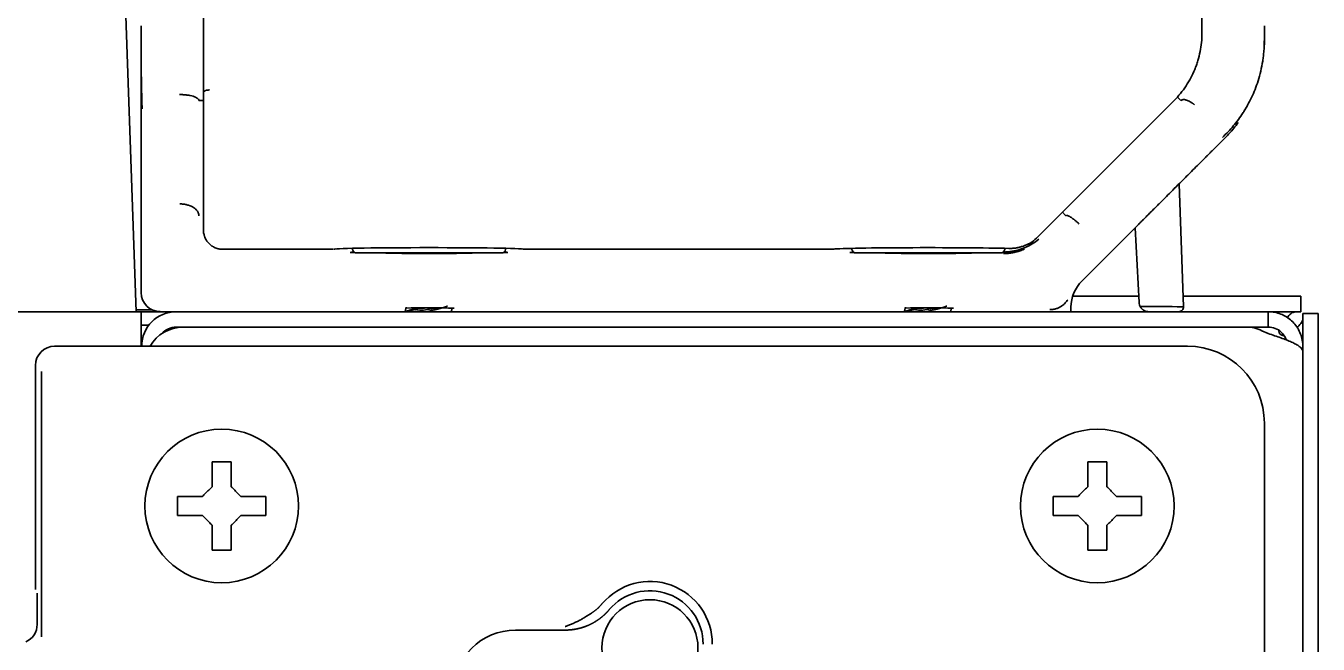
# Model space of a CAD drawing. Header units: inches. Extents: x 90 to 4162, y -443 to 3471.
# Drawn here: x 2934.4 to 3001.7, y 3284 to 3316.2 of the extents above; entities that cross this region are included whole.
import ezdxf

# ---------------------------------------------------------------- set-up
doc = ezdxf.new("R2010")
doc.units = ezdxf.units.IN
doc.layers.add('1', color=7, linetype='Continuous', true_color=0xffffff)
doc.layers.add('4', color=7, linetype='Continuous', true_color=0xffffff)

msp = doc.modelspace()

# ---------------------------------------------------------------- linework, layer by layer
at = {"layer": '1', "color": 7, "linetype": 'Continuous', "lineweight": 35}
for p, q in [((2943.641, 3350.58), (2943.641, 3312.762)), ((2995.641, 3315.8), (2995.641, 3350.544)), ((2943.709, 3312.762), (2943.641, 3312.762)), ((2943.641, 3312.762), (2943.641, 3305.526)), ((2940.391, 3310.101), (2940.391, 3311.833)), ((2943.64, 3312.277), (2943.398, 3312.276)), ((2987.034, 3305.116), (2994.159, 3312.241)), ((2994.373, 3312.453), (2994.545, 3312.279)), ((2996.823, 3310.308), (2996.616, 3310.101)), ((2994.458, 3307.943), (2994.682, 3301.535)), ((2988.542, 3306.283), (2988.372, 3306.454)), ((2940.391, 3302.276), (2940.391, 3305.771)), ((2992.285, 3305.771), (2989.398, 3302.883)), ((2992.366, 3301.75), (2992.162, 3305.647)), ((2944.65, 3304.526), (2950.381, 3304.526)), ((2950.41, 3304.532), (2950.508, 3304.542)), ((2950.479, 3304.536), (2950.508, 3304.542)), ((2960.274, 3304.542), (2960.289, 3304.539)), ((2960.274, 3304.542), (2960.372, 3304.532)), ((2960.289, 3304.539), (2960.387, 3304.529)), ((2960.387, 3304.529), (2976.395, 3304.529)), ((2976.395, 3304.529), (2976.493, 3304.539)), ((2976.41, 3304.532), (2976.508, 3304.542)), ((2976.493, 3304.539), (2976.508, 3304.542)), ((2986.695, 3304.84), (2986.608, 3304.796)), ((2951.541, 3304.348), (2959.241, 3304.348)), ((2977.541, 3304.348), (2985.241, 3304.348)), ((2992.347, 3302.076), (2988.898, 3302.076)), ((2998.791, 3302.076), (2994.654, 3302.076)), ((2998.791, 3302.076), (3000.791, 3302.076)), ((3000.791, 3302.076), (3000.791, 3301.276)), ((2311.391, 3301.276), (2940.391, 3301.276)), ((2940.391, 3299.476), (2940.391, 3301.276)), ((2942.227, 3301.276), (2941.391, 3301.276)), ((2942.227, 3301.276), (2997.92, 3301.276)), ((2988.812, 3301.504), (2988.808, 3301.276)), ((2997.92, 3301.276), (2998.765, 3301.276)), ((2998.765, 3301.276), (2999.091, 3301.276)), ((3000.791, 3301.276), (2999.097, 3301.276)), ((3000.891, 3301.176), (3001.691, 3301.176)), ((3000.891, 3299.476), (3000.891, 3301.176)), ((3001.691, 3301.176), (3001.691, 3299.176)), ((2940.391, 3300.575), (2940.801, 3300.575)), ((2942.227, 3300.476), (2997.92, 3300.476)), ((2942.591, 3300.474), (2997.92, 3300.474)), ((2947.191, 3300.474), (2947.191, 3300.476)), ((2954.207, 3300.476), (2954.207, 3300.474)), ((2956.619, 3300.474), (2956.619, 3300.476)), ((2980.207, 3300.476), (2980.207, 3300.474)), ((2982.619, 3300.474), (2982.619, 3300.476)), ((2988.795, 3300.476), (2988.794, 3300.474)), ((2992.191, 3300.476), (2992.191, 3300.474)), ((2998.765, 3300.476), (2997.92, 3300.476)), ((2998.765, 3300.476), (2999.091, 3300.476)), ((2940.45, 3299.765), (2940.391, 3299.765)), ((2999.091, 3300.135), (2998.765, 3300.287)), ((2935.89, 3299.476), (2994.891, 3299.476)), ((2994.891, 3299.476), (2940.391, 3299.476)), ((3000.891, 3299.226), (3000.891, 3299.476)), ((3000.891, 3299.226), (3000.891, 2659.376)), ((3001.691, 2966.19), (3001.691, 3299.176)), ((2934.891, 3286.812), (2934.891, 3298.477)), ((2935.207, 3284.349), (2935.207, 3298.161)), ((2998.891, 3207.971), (2998.891, 3295.476)), ((2998.891, 3295.476), (2998.891, 3209.476)), ((2942.291, 3291.159), (2942.291, 3291.659)), ((2946.891, 3291.659), (2946.891, 3291.159)), ((2987.891, 3291.159), (2987.891, 3291.659)), ((2992.491, 3291.659), (2992.491, 3291.159)), ((2942.291, 3290.659), (2942.291, 3291.159)), ((2946.891, 3291.159), (2946.891, 3290.659)), ((2987.891, 3290.659), (2987.891, 3291.159)), ((2992.491, 3291.159), (2992.491, 3290.659)), ((2934.979, 3286.613), (2934.979, 3284.988)), ((2934.979, 3286.613), (2934.979, 3284.988)), ((2934.979, 3284.988), (2934.979, 3284.988)), ((2962.482, 3284.694), (2959.891, 3284.694))]:
    msp.add_line(p, q, dxfattribs=at)
for centre, radius in [((2944.591, 3291.159), 4), ((2990.191, 3291.159), 4), ((2966.891, 3283.776), 2.5)]:
    msp.add_circle(centre, radius, dxfattribs=at)
for centre, radius, start, end in [((2951.674, 3304.598), 0.283, 184.36395, 241.92751), ((2959.108, 3304.598), 0.283, 298.07249, 355.63605), ((2977.674, 3304.598), 0.283, 184.36395, 241.92751), ((2985.108, 3304.598), 0.283, 298.07249, 355.63605), ((2953.476, 3303.848), 0.5, 69.35766, 90), ((2957.306, 3303.848), 0.5, 90, 110.64234), ((2979.476, 3303.848), 0.5, 69.35766, 90), ((2983.306, 3303.848), 0.5, 90, 110.64234), ((2942.227, 3299.476), 1.8, 90, 179.999), ((2994.432, 3301.526), 0.25, 270, 2), ((2942.591, 3298.474), 2, 90, 149.93297), ((2942.227, 3299.476), 1, 90, 139.03456), ((2997.92, 3298.474), 2, 65, 90), ((2999.891, 3300.276), 0.25, 180, 270), ((2994.891, 3295.476), 4, 0, 90), ((2994.891, 3295.476), 4, 0, 90), ((2966.891, 3283.976), 3.25, 359.72506, 139.87598), ((2966.891, 3283.976), 2.767, 359.72506, 139.87598), ((2959.891, 3281.476), 3.217, 90, 180)]:
    msp.add_arc(centre, radius, start, end, dxfattribs=at)
for centre, major_axis, ratio, start_param, end_param in [((2993.139, 3314.756), (-3.124, -4.07), 0.473404, 1.299842, 1.309701), ((2986.03, 3305.523), (-1.626, -1.249), 0.473047, 1.829921, 1.841407), ((2944.145, 3305.026), (1.116, -0.264), 0.380575, 5.251916, 5.269218), ((2955.391, 3304.524), (5, 0), 0.017455, 0.087266, 3.054326), ((2981.391, 3304.524), (5, 0), 0.017455, 0.573782, 3.054326), ((2985.262, 3307.381), (1.148, -2.772), 0.999955, 6.01557, 6.569023), ((2986.372, 3305.242), (0.163, -0.473), 0.995747, 0.000475, 0.204726), ((2985.611, 3306.522), (1.848, -0.766), 0.999566, 5.678377, 5.884902), ((2955.391, 3304.329), (-5, 0), 0.008727, 5.595551, 5.675486), ((2955.391, 3304.329), (2.25, 0), 0.008727, 2.516907, 4.712389), ((2955.391, 3304.329), (2.25, 0), 0.008727, 4.712389, 6.907871), ((2955.391, 3304.329), (-5, 0), 0.008727, 3.749292, 3.829227), ((2981.391, 3304.329), (-5, 0), 0.008727, 5.595553, 5.669875), ((2981.391, 3304.329), (2.25, 0), 0.008727, 2.516907, 4.712389), ((2981.391, 3304.329), (2.25, 0), 0.008727, 4.712389, 6.907871), ((2981.391, 3304.329), (-5, 0), 0.008727, 3.67098, 3.823514), ((2990.812, 3301.469), (-1.841, 0.782), 0.999823, 5.899274, 6.667096), ((2941.391, 3302.277), (-0.707, -0.707), 0.999695, 5.497939, 7.068431), ((2955.391, 3301.433), (2.25, 0), 0.017455, 0.95304, 2.147184), ((2981.391, 3301.433), (2.25, 0), 0.017455, 0.95304, 2.147184), ((2988.679, 3301.526), (-6.003, -0.009), 0.001452, 3.141641, 4.038282), ((2935.892, 3298.476), (-0.708, 0.708), 0.998783, 5.498396, 7.067974), ((2933.978, 3284.99), (0.709, -0.709), 0.997569, 5.922109, 7.067974)]:
    msp.add_ellipse(centre, major_axis=major_axis, ratio=ratio, start_param=start_param, end_param=end_param, dxfattribs=at)
for points, knots in [([(2940.391, 3311.833), (2940.391, 3311.845), (2940.391, 3311.868), (2940.391, 3311.903), (2940.391, 3311.94), (2940.391, 3311.977), (2940.391, 3312.015), (2940.391, 3312.054), (2940.391, 3312.094), (2940.391, 3312.134), (2940.391, 3312.176), (2940.391, 3312.217), (2940.391, 3312.26), (2940.391, 3312.304), (2940.391, 3312.348), (2940.391, 3312.393), (2940.391, 3312.438), (2940.391, 3312.485), (2940.391, 3312.532), (2940.391, 3312.579), (2940.391, 3312.642), (2940.391, 3312.727), (2940.391, 3312.84), (2940.391, 3312.972), (2940.391, 3313.169), (2940.391, 3313.401), (2940.391, 3313.654), (2940.391, 3313.923), (2940.391, 3314.227), (2940.391, 3314.562), (2940.391, 3314.816), (2940.391, 3315.01), (2940.391, 3315.162), (2940.391, 3315.331), (2940.391, 3315.477), (2940.391, 3315.593), (2940.391, 3315.672), (2940.391, 3315.747), (2940.391, 3315.816), (2940.391, 3315.88), (2940.391, 3315.94), (2940.391, 3315.994), (2940.391, 3316.044), (2940.391, 3316.088), (2940.391, 3316.127), (2940.391, 3316.152), (2940.391, 3316.163)], [0, 0, 0, 0, 0.013179, 0.026356, 0.039529, 0.0527, 0.065868, 0.079034, 0.092197, 0.105359, 0.118519, 0.131676, 0.144832, 0.157987, 0.171139, 0.184291, 0.19744, 0.210588, 0.223735, 0.23688, 0.250024, 0.275281, 0.304535, 0.337783, 0.375028, 0.449528, 0.500014, 0.545331, 0.624998, 0.691882, 0.749985, 0.776818, 0.806595, 0.839319, 0.87499, 0.891178, 0.906401, 0.92066, 0.933954, 0.946284, 0.957649, 0.96805, 0.977485, 0.985955, 0.99346, 1, 1, 1, 1]), ([(2998.891, 3315.38), (2998.891, 3315.392), (2998.891, 3315.415), (2998.891, 3315.45), (2998.891, 3315.485), (2998.891, 3315.519), (2998.891, 3315.552), (2998.891, 3315.584), (2998.891, 3315.616), (2998.891, 3315.648), (2998.891, 3315.679), (2998.891, 3315.709), (2998.891, 3315.738), (2998.891, 3315.767), (2998.891, 3315.796), (2998.891, 3315.823), (2998.891, 3315.85), (2998.891, 3315.877), (2998.891, 3315.903), (2998.891, 3315.928), (2998.891, 3315.952), (2998.891, 3315.976), (2998.891, 3316), (2998.891, 3316.022), (2998.891, 3316.044), (2998.891, 3316.066), (2998.891, 3316.086), (2998.891, 3316.107), (2998.891, 3316.126), (2998.891, 3316.145), (2998.891, 3316.157), (2998.891, 3316.163)], [0, 0, 0, 0, 0.045822, 0.090837, 0.135046, 0.178447, 0.221042, 0.262828, 0.303807, 0.343977, 0.383338, 0.42189, 0.459633, 0.496565, 0.532688, 0.567999, 0.602498, 0.636186, 0.669061, 0.701124, 0.732373, 0.762807, 0.792428, 0.821233, 0.849223, 0.876396, 0.902752, 0.928292, 0.953013, 0.976916, 1, 1, 1, 1]), ([(2995.641, 3315.787), (2995.641, 3315.624), (2995.633, 3315.461), (2995.601, 3315.139), (2995.577, 3314.98), (2995.514, 3314.663), (2995.475, 3314.506), (2995.416, 3314.311), (2995.404, 3314.273), (2995.379, 3314.195), (2995.366, 3314.156), (2995.324, 3314.041), (2995.295, 3313.965), (2995.202, 3313.739), (2995.134, 3313.593), (2994.982, 3313.308), (2994.9, 3313.169), (2994.766, 3312.966), (2994.696, 3312.867), (2994.623, 3312.769), (2994.573, 3312.705), (2994.547, 3312.673), (2994.418, 3312.514), (2994.309, 3312.392), (2994.194, 3312.276)], [0, 0, 0, 0, 0.125, 0.125, 0.25, 0.25, 0.375, 0.375, 0.40625, 0.40625, 0.4375, 0.4375, 0.5, 0.5, 0.625, 0.625, 0.75, 0.75, 0.8125, 0.84375, 0.84375, 0.875, 0.875, 1, 1, 1, 1]), ([(2998.885, 3315.382), (2998.885, 3315.205), (2998.878, 3315.028), (2998.857, 3314.763), (2998.848, 3314.674), (2998.827, 3314.499), (2998.815, 3314.411), (2998.775, 3314.15), (2998.707, 3313.803), (2998.613, 3313.462), (2998.56, 3313.293)], [0, 0, 0, 0, 0.25, 0.25, 0.375, 0.375, 0.5, 0.5, 0.75, 1, 1, 1, 1]), ([(2998.891, 3315.38), (2998.891, 3315.37), (2998.891, 3315.36), (2998.891, 3315.341), (2998.891, 3315.332), (2998.891, 3315.304), (2998.891, 3315.287), (2998.891, 3315.261), (2998.89, 3315.253), (2998.89, 3315.237), (2998.89, 3315.229), (2998.89, 3315.206), (2998.89, 3315.191), (2998.89, 3315.177)], [0, 0, 0, 0, 0.125, 0.125, 0.25, 0.25, 0.5, 0.5, 0.625, 0.625, 0.75, 0.75, 1, 1, 1, 1]), ([(2940.446, 3311.835), (2940.445, 3311.867), (2940.444, 3311.9), (2940.441, 3311.966), (2940.438, 3312.066), (2940.435, 3312.167), (2940.429, 3312.37), (2940.426, 3312.508), (2940.421, 3312.718), (2940.419, 3312.824), (2940.417, 3312.931), (2940.416, 3313.003), (2940.415, 3313.039), (2940.412, 3313.22), (2940.411, 3313.365), (2940.409, 3313.511)], [0, 0, 0, 0, 0.0625, 0.0625, 0.125, 0.25, 0.25, 0.5, 0.5, 0.625, 0.6875, 0.6875, 0.75, 0.75, 1, 1, 1, 1]), ([(2998.56, 3313.293), (2998.513, 3313.144), (2998.461, 3312.997), (2998.348, 3312.711), (2998.288, 3312.571), (2998.158, 3312.296), (2998.089, 3312.161), (2997.997, 3311.996), (2997.978, 3311.963), (2997.941, 3311.898), (2997.921, 3311.866), (2997.863, 3311.769), (2997.824, 3311.706), (2997.704, 3311.52), (2997.621, 3311.4), (2997.451, 3311.17), (2997.363, 3311.059), (2997.183, 3310.845), (2997.091, 3310.742), (2996.904, 3310.543), (2996.808, 3310.448), (2996.71, 3310.356)], [0, 0, 0, 0, 0.125, 0.125, 0.25, 0.25, 0.375, 0.375, 0.40625, 0.40625, 0.4375, 0.4375, 0.5, 0.5, 0.625, 0.625, 0.75, 0.75, 0.875, 0.875, 1, 1, 1, 1]), ([(2943.398, 3312.277), (2943.397, 3312.297), (2943.39, 3312.317), (2943.37, 3312.347), (2943.362, 3312.357), (2943.343, 3312.376), (2943.331, 3312.386), (2943.293, 3312.414), (2943.262, 3312.431), (2943.217, 3312.452), (2943.207, 3312.456), (2943.188, 3312.464), (2943.178, 3312.468), (2943.146, 3312.48), (2943.124, 3312.488), (2943.055, 3312.509), (2943.005, 3312.521), (2942.937, 3312.535), (2942.923, 3312.538), (2942.895, 3312.543), (2942.853, 3312.551), (2942.779, 3312.561), (2942.718, 3312.568), (2942.672, 3312.572), (2942.656, 3312.574), (2942.624, 3312.576), (2942.608, 3312.577), (2942.56, 3312.58), (2942.528, 3312.582), (2942.479, 3312.583), (2942.463, 3312.583), (2942.43, 3312.584), (2942.414, 3312.584), (2942.398, 3312.584)], [0, 0, 0, 0, 0.125, 0.125, 0.1875, 0.1875, 0.25, 0.25, 0.375, 0.375, 0.40625, 0.40625, 0.4375, 0.4375, 0.5, 0.5, 0.625, 0.625, 0.65625, 0.65625, 0.6875, 0.75, 0.8125, 0.8125, 0.84375, 0.84375, 0.875, 0.875, 0.9375, 0.9375, 0.96875, 0.96875, 1, 1, 1, 1]), ([(2943.709, 3312.762), (2943.709, 3312.766), (2943.711, 3312.77), (2943.716, 3312.776), (2943.718, 3312.778), (2943.723, 3312.782), (2943.726, 3312.784), (2943.736, 3312.789), (2943.743, 3312.792), (2943.762, 3312.799), (2943.772, 3312.802), (2943.795, 3312.808), (2943.808, 3312.81), (2943.828, 3312.813), (2943.835, 3312.814), (2943.849, 3312.816), (2943.857, 3312.817), (2943.879, 3312.819), (2943.895, 3312.821), (2943.919, 3312.822), (2943.927, 3312.822), (2943.943, 3312.822), (2943.951, 3312.822), (2943.959, 3312.822)], [0, 0, 0, 0, 0.125, 0.125, 0.1875, 0.1875, 0.25, 0.25, 0.375, 0.375, 0.5, 0.5, 0.625, 0.625, 0.6875, 0.6875, 0.75, 0.75, 0.875, 0.875, 0.9375, 0.9375, 1, 1, 1, 1]), ([(2994.546, 3312.28), (2994.559, 3312.292), (2994.591, 3312.312), (2994.633, 3312.321), (2994.669, 3312.323), (2994.681, 3312.323), (2994.707, 3312.322), (2994.72, 3312.321), (2994.761, 3312.314), (2994.791, 3312.307), (2994.837, 3312.293), (2994.853, 3312.287), (2994.887, 3312.274), (2994.903, 3312.267), (2994.954, 3312.244), (2994.989, 3312.227), (2995.044, 3312.196), (2995.062, 3312.186), (2995.099, 3312.163), (2995.118, 3312.151), (2995.146, 3312.132), (2995.16, 3312.122), (2995.175, 3312.113), (2995.184, 3312.106), (2995.189, 3312.102), (2995.213, 3312.086), (2995.231, 3312.072), (2995.25, 3312.057)], [0, 0, 0, 0, 0.125, 0.25, 0.25, 0.3125, 0.3125, 0.375, 0.375, 0.5, 0.5, 0.5625, 0.5625, 0.625, 0.625, 0.75, 0.75, 0.8125, 0.8125, 0.875, 0.875, 0.90625, 0.921875, 0.921875, 0.9375, 0.9375, 1, 1, 1, 1]), ([(2996.859, 3310.344), (2997.01, 3310.497), (2997.156, 3310.658), (2997.377, 3310.927), (2997.457, 3311.029), (2997.534, 3311.134)], [0, 0, 0, 0, 0.631014, 0.631014, 1, 1, 1, 1]), ([(2940.391, 3305.771), (2940.391, 3305.79), (2940.391, 3305.831), (2940.391, 3305.9), (2940.391, 3305.981), (2940.391, 3306.074), (2940.391, 3306.18), (2940.391, 3306.298), (2940.391, 3306.442), (2940.391, 3306.603), (2940.391, 3306.772), (2940.391, 3306.924), (2940.391, 3307.118), (2940.391, 3307.372), (2940.391, 3307.707), (2940.391, 3308.011), (2940.391, 3308.28), (2940.391, 3308.533), (2940.391, 3308.812), (2940.391, 3309.08), (2940.391, 3309.276), (2940.391, 3309.416), (2940.391, 3309.524), (2940.391, 3309.632), (2940.391, 3309.73), (2940.391, 3309.814), (2940.391, 3309.882), (2940.391, 3309.94), (2940.391, 3309.988), (2940.391, 3310.028), (2940.391, 3310.059), (2940.391, 3310.083), (2940.391, 3310.096), (2940.391, 3310.101)], [0, 0, 0, 0, 0.010709, 0.023803, 0.03928, 0.05714, 0.077382, 0.100006, 0.125012, 0.16069, 0.193416, 0.223193, 0.25002, 0.308133, 0.375012, 0.454684, 0.499999, 0.550492, 0.624988, 0.695478, 0.749979, 0.779389, 0.810026, 0.841892, 0.874987, 0.900181, 0.922642, 0.94237, 0.959365, 0.973626, 0.985153, 0.993944, 1, 1, 1, 1]), ([(2996.616, 3310.101), (2996.609, 3310.095), (2996.594, 3310.079), (2996.565, 3310.05), (2996.526, 3310.011), (2996.476, 3309.961), (2996.413, 3309.899), (2996.338, 3309.823), (2996.248, 3309.733), (2996.146, 3309.631), (2996.038, 3309.523), (2995.93, 3309.415), (2995.79, 3309.275), (2995.593, 3309.078), (2995.323, 3308.809), (2995.045, 3308.531), (2994.793, 3308.278), (2994.523, 3308.009), (2994.219, 3307.704), (2993.885, 3307.37), (2993.632, 3307.117), (2993.438, 3306.924), (2993.286, 3306.771), (2993.118, 3306.603), (2992.972, 3306.457), (2992.856, 3306.341), (2992.776, 3306.262), (2992.702, 3306.187), (2992.633, 3306.118), (2992.568, 3306.054), (2992.509, 3305.994), (2992.454, 3305.94), (2992.405, 3305.89), (2992.361, 3305.846), (2992.321, 3305.807), (2992.297, 3305.782), (2992.285, 3305.771)], [0, 0, 0, 0, 0.0061, 0.01531, 0.027667, 0.04322, 0.062032, 0.084179, 0.109751, 0.139649, 0.168791, 0.197137, 0.224648, 0.276341, 0.344632, 0.418422, 0.469345, 0.515612, 0.598152, 0.668476, 0.730211, 0.758888, 0.790823, 0.826032, 0.864529, 0.882031, 0.898505, 0.913948, 0.928354, 0.941722, 0.954048, 0.96533, 0.975568, 0.984759, 0.992903, 1, 1, 1, 1]), ([(2943.403, 3306.278), (2943.403, 3306.319), (2943.395, 3306.359), (2943.376, 3306.417), (2943.367, 3306.437), (2943.348, 3306.475), (2943.336, 3306.494), (2943.298, 3306.55), (2943.267, 3306.585), (2943.222, 3306.627), (2943.212, 3306.635), (2943.193, 3306.651), (2943.183, 3306.659), (2943.151, 3306.683), (2943.129, 3306.697), (2943.06, 3306.74), (2943.01, 3306.765), (2942.942, 3306.793), (2942.928, 3306.798), (2942.9, 3306.809), (2942.857, 3306.824), (2942.784, 3306.845), (2942.723, 3306.859), (2942.677, 3306.867), (2942.661, 3306.87), (2942.629, 3306.875), (2942.613, 3306.877), (2942.565, 3306.883), (2942.533, 3306.886), (2942.492, 3306.889), (2942.484, 3306.889), (2942.468, 3306.89), (2942.444, 3306.891), (2942.42, 3306.891), (2942.403, 3306.891)], [0, 0, 0, 0, 0.125, 0.125, 0.1875, 0.1875, 0.25, 0.25, 0.375, 0.375, 0.40625, 0.40625, 0.4375, 0.4375, 0.5, 0.5, 0.625, 0.625, 0.65625, 0.65625, 0.6875, 0.75, 0.8125, 0.8125, 0.84375, 0.84375, 0.875, 0.875, 0.9375, 0.9375, 0.953125, 0.953125, 0.96875, 1, 1, 1, 1]), ([(2988.542, 3306.283), (2988.55, 3306.291), (2988.562, 3306.294), (2988.584, 3306.295), (2988.592, 3306.294), (2988.611, 3306.291), (2988.62, 3306.289), (2988.653, 3306.279), (2988.677, 3306.269), (2988.717, 3306.249), (2988.731, 3306.242), (2988.753, 3306.229), (2988.76, 3306.225), (2988.776, 3306.216), (2988.784, 3306.211), (2988.824, 3306.186), (2988.858, 3306.163), (2988.911, 3306.125), (2988.929, 3306.111), (2988.957, 3306.09), (2988.967, 3306.083), (2988.986, 3306.068), (2988.995, 3306.06), (2989.044, 3306.022), (2989.084, 3305.989), (2989.134, 3305.945), (2989.15, 3305.931), (2989.165, 3305.918), (2989.175, 3305.909), (2989.18, 3305.904), (2989.206, 3305.881), (2989.226, 3305.863), (2989.247, 3305.844)], [0, 0, 0, 0, 0.125, 0.125, 0.1875, 0.1875, 0.25, 0.25, 0.375, 0.375, 0.4375, 0.4375, 0.46875, 0.46875, 0.5, 0.5, 0.625, 0.625, 0.6875, 0.6875, 0.71875, 0.71875, 0.75, 0.75, 0.875, 0.875, 0.90625, 0.921875, 0.921875, 0.9375, 0.9375, 1, 1, 1, 1]), ([(2943.641, 3305.526), (2943.641, 3305.495), (2943.642, 3305.464), (2943.648, 3305.402), (2943.653, 3305.37), (2943.665, 3305.307), (2943.672, 3305.276), (2943.686, 3305.229), (2943.691, 3305.213), (2943.702, 3305.182), (2943.708, 3305.167), (2943.738, 3305.091), (2943.769, 3305.033), (2943.814, 3304.964), (2943.824, 3304.95), (2943.843, 3304.923), (2943.853, 3304.91), (2943.885, 3304.871), (2943.907, 3304.846), (2943.977, 3304.776), (2944.028, 3304.734), (2944.097, 3304.687), (2944.111, 3304.678), (2944.139, 3304.661), (2944.182, 3304.637), (2944.227, 3304.616), (2944.287, 3304.59), (2944.318, 3304.579), (2944.364, 3304.565), (2944.38, 3304.561), (2944.412, 3304.553), (2944.428, 3304.549), (2944.507, 3304.533), (2944.57, 3304.527), (2944.632, 3304.526)], [0, 0, 0, 0, 0.0625, 0.0625, 0.125, 0.125, 0.1875, 0.1875, 0.21875, 0.21875, 0.25, 0.25, 0.375, 0.375, 0.40625, 0.40625, 0.4375, 0.4375, 0.5, 0.5, 0.625, 0.625, 0.65625, 0.65625, 0.6875, 0.75, 0.75, 0.8125, 0.8125, 0.84375, 0.84375, 0.875, 0.875, 1, 1, 1, 1]), ([(2951.448, 3304.431), (2951.442, 3304.426), (2951.436, 3304.421), (2951.418, 3304.408), (2951.406, 3304.399), (2951.383, 3304.384), (2951.371, 3304.377), (2951.347, 3304.366), (2951.335, 3304.362), (2951.31, 3304.355), (2951.298, 3304.354), (2951.286, 3304.353)], [0, 0, 0, 0, 0.116169, 0.116169, 0.337126, 0.337126, 0.558084, 0.558084, 0.779042, 0.779042, 1, 1, 1, 1]), ([(2959.496, 3304.353), (2959.472, 3304.354), (2959.447, 3304.361), (2959.411, 3304.378), (2959.399, 3304.384), (2959.375, 3304.4), (2959.364, 3304.408), (2959.347, 3304.421), (2959.341, 3304.426), (2959.335, 3304.431)], [0, 0, 0, 0, 0.445484, 0.445484, 0.668226, 0.668226, 0.890968, 0.890968, 1, 1, 1, 1]), ([(2986.383, 3304.54), (2986.382, 3304.54), (2986.381, 3304.539), (2986.377, 3304.539), (2986.374, 3304.538), (2986.359, 3304.533), (2986.34, 3304.528), (2986.291, 3304.513), (2986.231, 3304.494), (2986.138, 3304.467), (2986.076, 3304.452), (2986.051, 3304.446), (2986.038, 3304.443), (2985.998, 3304.433), (2985.97, 3304.427), (2985.882, 3304.409), (2985.818, 3304.398), (2985.681, 3304.378), (2985.606, 3304.369), (2985.448, 3304.358), (2985.363, 3304.355), (2985.273, 3304.356)], [0, 0, 0, 0, 0.016482, 0.016482, 0.050397, 0.050397, 0.186054, 0.186054, 0.321712, 0.45737, 0.491284, 0.491284, 0.525198, 0.525198, 0.593027, 0.593027, 0.728685, 0.728685, 0.864342, 0.864342, 1, 1, 1, 1]), ([(2985.296, 3304.301), (2985.34, 3304.302), (2985.384, 3304.303), (2985.468, 3304.308), (2985.509, 3304.311), (2985.628, 3304.323), (2985.701, 3304.333), (2985.837, 3304.358), (2985.9, 3304.371), (2986.014, 3304.4), (2986.066, 3304.415), (2986.136, 3304.436), (2986.158, 3304.444), (2986.199, 3304.458), (2986.218, 3304.464), (2986.27, 3304.484), (2986.329, 3304.508), (2986.363, 3304.524), (2986.386, 3304.535), (2986.391, 3304.539), (2986.391, 3304.54)], [0, 0, 0, 0, 0.062743, 0.062743, 0.125486, 0.125486, 0.250973, 0.250973, 0.376459, 0.376459, 0.501945, 0.501945, 0.564688, 0.564688, 0.627431, 0.627431, 0.752918, 0.878404, 0.878404, 1, 1, 1, 1]), ([(2985.59, 3304.572), (2985.66, 3304.57), (2985.727, 3304.573), (2985.856, 3304.582), (2985.917, 3304.59), (2986.033, 3304.609), (2986.088, 3304.621), (2986.152, 3304.637), (2986.165, 3304.64), (2986.19, 3304.647), (2986.227, 3304.657), (2986.261, 3304.667), (2986.372, 3304.703), (2986.445, 3304.732), (2986.532, 3304.77), (2986.557, 3304.781), (2986.598, 3304.8), (2986.615, 3304.807), (2986.627, 3304.812)], [0, 0, 0, 0, 0.125, 0.125, 0.25, 0.25, 0.375, 0.375, 0.40625, 0.40625, 0.4375, 0.5, 0.5, 0.75, 0.75, 0.875, 0.875, 1, 1, 1, 1]), ([(2977.486, 3304.396), (2977.467, 3304.392), (2977.449, 3304.387), (2977.387, 3304.368), (2977.345, 3304.354), (2977.302, 3304.354)], [0, 0, 0, 0, 0.288762, 0.288762, 1, 1, 1, 1]), ([(2985.262, 3304.383), (2985.285, 3304.382), (2985.311, 3304.382), (2985.354, 3304.383), (2985.369, 3304.384), (2985.392, 3304.384), (2985.4, 3304.385), (2985.415, 3304.385), (2985.423, 3304.386), (2985.463, 3304.388), (2985.497, 3304.39), (2985.549, 3304.395), (2985.566, 3304.397), (2985.601, 3304.4), (2985.619, 3304.402), (2985.637, 3304.405)], [0, 0, 0, 0, 0.25, 0.25, 0.375, 0.375, 0.4375, 0.4375, 0.5, 0.5, 0.75, 0.75, 0.875, 0.875, 1, 1, 1, 1]), ([(2987.72, 3301.384), (2987.759, 3301.384), (2987.795, 3301.385), (2987.864, 3301.391), (2987.896, 3301.396), (2987.958, 3301.407), (2987.987, 3301.414), (2988.029, 3301.425), (2988.042, 3301.429), (2988.069, 3301.438), (2988.082, 3301.442), (2988.145, 3301.464), (2988.19, 3301.485), (2988.253, 3301.517), (2988.272, 3301.529), (2988.311, 3301.552), (2988.329, 3301.564), (2988.381, 3301.6), (2988.413, 3301.625), (2988.472, 3301.677), (2988.499, 3301.704), (2988.548, 3301.758), (2988.57, 3301.786), (2988.612, 3301.842), (2988.63, 3301.87), (2988.647, 3301.899)], [0, 0, 0, 0, 0.0625, 0.0625, 0.125, 0.125, 0.1875, 0.1875, 0.21875, 0.21875, 0.25, 0.25, 0.375, 0.375, 0.4375, 0.4375, 0.5, 0.5, 0.625, 0.625, 0.75, 0.75, 0.875, 0.875, 1, 1, 1, 1]), ([(2992.366, 3301.75), (2992.368, 3301.712), (2992.374, 3301.676), (2992.39, 3301.622), (2992.396, 3301.605), (2992.41, 3301.571), (2992.417, 3301.554), (2992.426, 3301.539)], [0, 0, 0, 0, 0.5, 0.5, 0.75, 0.75, 1, 1, 1, 1]), ([(2955.212, 3301.472), (2955.11, 3301.454), (2955.008, 3301.436), (2954.776, 3301.396), (2954.518, 3301.349), (2954.289, 3301.302), (2954.162, 3301.274), (2954.138, 3301.268), (2954.116, 3301.263)], [0, 0, 0, 0, 0.252416, 0.252416, 0.587392, 0.922367, 0.922367, 1, 1, 1, 1]), ([(2954.431, 3301.37), (2954.47, 3301.382), (2954.512, 3301.395), (2954.572, 3301.411), (2954.587, 3301.415), (2954.618, 3301.423), (2954.634, 3301.427), (2954.681, 3301.44), (2954.714, 3301.448), (2954.763, 3301.46), (2954.78, 3301.463), (2954.796, 3301.467)], [0, 0, 0, 0, 0.380334, 0.380334, 0.505116, 0.505116, 0.629898, 0.629898, 0.879461, 0.879461, 1, 1, 1, 1]), ([(2955.76, 3301.468), (2955.743, 3301.465), (2955.725, 3301.462), (2955.578, 3301.436), (2955.308, 3301.389), (2955.036, 3301.342), (2954.814, 3301.303), (2954.726, 3301.287), (2954.64, 3301.272)], [0, 0, 0, 0, 0.048009, 0.048009, 0.403627, 0.759246, 0.759246, 1, 1, 1, 1]), ([(2956.345, 3301.559), (2956.342, 3301.558), (2956.309, 3301.547), (2956.275, 3301.535), (2956.208, 3301.514), (2956.174, 3301.504), (2956.119, 3301.488), (2956.101, 3301.483), (2956.063, 3301.472), (2956.044, 3301.467), (2955.947, 3301.44), (2955.866, 3301.419), (2955.761, 3301.393), (2955.74, 3301.388), (2955.697, 3301.377), (2955.675, 3301.372), (2955.61, 3301.356), (2955.566, 3301.345), (2955.441, 3301.315), (2955.36, 3301.296), (2955.279, 3301.276)], [0, 0, 0, 0, 0.009963, 0.121908, 0.121908, 0.233852, 0.233852, 0.289824, 0.289824, 0.345796, 0.345796, 0.569685, 0.569685, 0.625658, 0.625658, 0.68163, 0.68163, 0.793574, 0.793574, 1, 1, 1, 1]), ([(2981.212, 3301.472), (2981.11, 3301.454), (2981.008, 3301.436), (2980.776, 3301.396), (2980.518, 3301.349), (2980.289, 3301.302), (2980.162, 3301.274), (2980.138, 3301.268), (2980.116, 3301.263)], [0, 0, 0, 0, 0.252416, 0.252416, 0.587392, 0.922367, 0.922367, 1, 1, 1, 1]), ([(2980.431, 3301.37), (2980.47, 3301.382), (2980.512, 3301.395), (2980.572, 3301.411), (2980.587, 3301.415), (2980.618, 3301.423), (2980.634, 3301.427), (2980.681, 3301.44), (2980.714, 3301.448), (2980.763, 3301.46), (2980.78, 3301.463), (2980.796, 3301.467)], [0, 0, 0, 0, 0.380334, 0.380334, 0.505116, 0.505116, 0.629898, 0.629898, 0.879461, 0.879461, 1, 1, 1, 1]), ([(2981.76, 3301.468), (2981.743, 3301.465), (2981.725, 3301.462), (2981.578, 3301.436), (2981.308, 3301.389), (2981.036, 3301.342), (2980.814, 3301.303), (2980.726, 3301.287), (2980.64, 3301.272)], [0, 0, 0, 0, 0.048009, 0.048009, 0.403627, 0.759246, 0.759246, 1, 1, 1, 1]), ([(2982.345, 3301.559), (2982.342, 3301.558), (2982.309, 3301.547), (2982.275, 3301.535), (2982.208, 3301.514), (2982.174, 3301.504), (2982.119, 3301.488), (2982.101, 3301.483), (2982.063, 3301.472), (2982.044, 3301.467), (2981.947, 3301.44), (2981.866, 3301.419), (2981.761, 3301.393), (2981.74, 3301.388), (2981.697, 3301.377), (2981.675, 3301.372), (2981.61, 3301.356), (2981.566, 3301.345), (2981.441, 3301.315), (2981.36, 3301.296), (2981.279, 3301.276)], [0, 0, 0, 0, 0.009963, 0.121908, 0.121908, 0.233852, 0.233852, 0.289824, 0.289824, 0.345796, 0.345796, 0.569685, 0.569685, 0.625658, 0.625658, 0.68163, 0.68163, 0.793574, 0.793574, 1, 1, 1, 1]), ([(2992.426, 3301.539), (2992.435, 3301.522), (2992.444, 3301.507), (2992.458, 3301.486), (2992.463, 3301.48), (2992.473, 3301.467), (2992.478, 3301.461), (2992.492, 3301.444), (2992.502, 3301.433), (2992.521, 3301.414), (2992.531, 3301.405), (2992.55, 3301.388), (2992.56, 3301.381), (2992.579, 3301.366), (2992.589, 3301.36), (2992.617, 3301.342), (2992.636, 3301.332), (2992.672, 3301.315), (2992.691, 3301.308), (2992.727, 3301.296), (2992.745, 3301.291), (2992.78, 3301.283), (2992.797, 3301.281), (2992.823, 3301.278), (2992.832, 3301.277), (2992.849, 3301.277), (2992.857, 3301.276), (2992.866, 3301.276)], [0, 0, 0, 0, 0.0625, 0.0625, 0.09375, 0.09375, 0.125, 0.125, 0.1875, 0.1875, 0.25, 0.25, 0.3125, 0.3125, 0.375, 0.375, 0.5, 0.5, 0.625, 0.625, 0.75, 0.75, 0.875, 0.875, 0.9375, 0.9375, 1, 1, 1, 1]), ([(2999.091, 3301.276), (2999.203, 3301.276), (2999.314, 3301.266), (2999.534, 3301.225), (2999.641, 3301.194), (2999.849, 3301.113), (2999.949, 3301.062), (3000.139, 3300.944), (3000.228, 3300.876), (3000.392, 3300.725), (3000.467, 3300.642), (3000.601, 3300.463), (3000.659, 3300.367), (3000.757, 3300.167), (3000.797, 3300.062), (3000.856, 3299.847), (3000.876, 3299.736), (3000.885, 3299.625)], [0, 0, 0, 0, 0.125, 0.125, 0.25, 0.25, 0.375, 0.375, 0.5, 0.5, 0.625, 0.625, 0.75, 0.75, 0.875, 0.875, 1, 1, 1, 1]), ([(3000.55, 3301.276), (3000.476, 3301.276), (3000.402, 3301.253), (3000.255, 3301.163), (3000.181, 3301.096), (3000.093, 3300.996), (3000.079, 3300.979), (3000.064, 3300.962)], [0, 0, 0, 0, 0.455931, 0.455931, 0.911863, 0.911863, 1, 1, 1, 1]), ([(2999.091, 3300.476), (2999.215, 3300.476), (2999.339, 3300.453), (2999.57, 3300.363), (2999.677, 3300.296), (2999.859, 3300.128), (2999.935, 3300.027), (3000.006, 3299.882), (3000.021, 3299.847), (3000.033, 3299.811)], [0, 0, 0, 0, 0.302566, 0.302566, 0.605132, 0.605132, 0.907698, 0.907698, 1, 1, 1, 1]), ([(3000.578, 3300.451), (3000.595, 3300.465), (3000.611, 3300.479), (3000.711, 3300.566), (3000.778, 3300.64), (3000.868, 3300.788), (3000.891, 3300.861), (3000.891, 3300.935)], [0, 0, 0, 0, 0.085296, 0.085296, 0.542648, 0.542648, 1, 1, 1, 1]), ([(3000.885, 3299.25), (3000.876, 3299.287), (3000.856, 3299.324), (3000.797, 3299.397), (3000.757, 3299.434), (3000.659, 3299.508), (3000.601, 3299.545), (3000.467, 3299.619), (3000.392, 3299.656), (3000.228, 3299.729), (3000.139, 3299.766), (2999.949, 3299.84), (2999.849, 3299.877), (2999.641, 3299.951), (2999.534, 3299.988), (2999.314, 3300.061), (2999.203, 3300.098), (2999.091, 3300.135)], [0, 0, 0, 0, 0.125, 0.125, 0.25, 0.25, 0.375, 0.375, 0.5, 0.5, 0.625, 0.625, 0.75, 0.75, 0.875, 0.875, 1, 1, 1, 1]), ([(3000.885, 3299.625), (3000.886, 3299.613), (3000.888, 3299.59), (3000.89, 3299.553), (3000.891, 3299.515), (3000.891, 3299.489), (3000.891, 3299.476)], [0, 0, 0, 0, 0.244951, 0.494182, 0.746344, 1, 1, 1, 1]), ([(3000.891, 3299.226), (3000.891, 3299.227), (3000.891, 3299.227), (3000.89, 3299.232), (3000.888, 3299.239), (3000.886, 3299.246), (3000.885, 3299.25)], [0, 0, 0, 0, 0.253656, 0.505818, 0.755049, 1, 1, 1, 1]), ([(2945.091, 3293.459), (2945.091, 3293.256), (2945.091, 3293.046), (2945.091, 3292.721), (2945.091, 3292.611), (2945.091, 3292.387), (2945.091, 3292.274), (2945.091, 3292.159)], [0, 0, 0, 0, 0.5, 0.5, 0.75, 0.75, 1, 1, 1, 1]), ([(2990.691, 3293.459), (2990.691, 3293.256), (2990.691, 3293.046), (2990.691, 3292.721), (2990.691, 3292.611), (2990.691, 3292.387), (2990.691, 3292.274), (2990.691, 3292.159)], [0, 0, 0, 0, 0.5, 0.5, 0.75, 0.75, 1, 1, 1, 1]), ([(2942.291, 3291.659), (2942.494, 3291.659), (2942.704, 3291.659), (2943.029, 3291.659), (2943.139, 3291.659), (2943.362, 3291.659), (2943.476, 3291.659), (2943.591, 3291.659)], [0, 0, 0, 0, 0.5, 0.5, 0.75, 0.75, 1, 1, 1, 1]), ([(2987.891, 3291.659), (2988.094, 3291.659), (2988.304, 3291.659), (2988.629, 3291.659), (2988.739, 3291.659), (2988.962, 3291.659), (2989.076, 3291.659), (2989.191, 3291.659)], [0, 0, 0, 0, 0.5, 0.5, 0.75, 0.75, 1, 1, 1, 1]), ([(2946.891, 3290.659), (2946.688, 3290.659), (2946.478, 3290.659), (2946.153, 3290.659), (2946.043, 3290.659), (2945.82, 3290.659), (2945.706, 3290.659), (2945.591, 3290.659)], [0, 0, 0, 0, 0.5, 0.5, 0.75, 0.75, 1, 1, 1, 1]), ([(2992.491, 3290.659), (2992.288, 3290.659), (2992.078, 3290.659), (2991.753, 3290.659), (2991.643, 3290.659), (2991.42, 3290.659), (2991.306, 3290.659), (2991.191, 3290.659)], [0, 0, 0, 0, 0.5, 0.5, 0.75, 0.75, 1, 1, 1, 1]), ([(2944.091, 3288.859), (2944.091, 3289.061), (2944.091, 3289.271), (2944.091, 3289.596), (2944.091, 3289.706), (2944.091, 3289.93), (2944.091, 3290.043), (2944.091, 3290.159)], [0, 0, 0, 0, 0.5, 0.5, 0.75, 0.75, 1, 1, 1, 1]), ([(2989.691, 3288.859), (2989.691, 3289.061), (2989.691, 3289.271), (2989.691, 3289.596), (2989.691, 3289.706), (2989.691, 3289.93), (2989.691, 3290.043), (2989.691, 3290.159)], [0, 0, 0, 0, 0.5, 0.5, 0.75, 0.75, 1, 1, 1, 1]), ([(2964.775, 3285.76), (2964.769, 3285.753), (2964.757, 3285.739), (2964.74, 3285.719), (2964.722, 3285.698), (2964.703, 3285.678), (2964.685, 3285.658), (2964.666, 3285.638), (2964.648, 3285.618), (2964.629, 3285.599), (2964.61, 3285.579), (2964.591, 3285.56), (2964.571, 3285.541), (2964.552, 3285.522), (2964.532, 3285.504), (2964.512, 3285.485), (2964.492, 3285.467), (2964.472, 3285.449), (2964.451, 3285.431), (2964.431, 3285.413), (2964.41, 3285.395), (2964.389, 3285.378), (2964.368, 3285.361), (2964.347, 3285.344), (2964.325, 3285.327), (2964.304, 3285.31), (2964.282, 3285.294), (2964.26, 3285.278), (2964.238, 3285.262), (2964.216, 3285.246), (2964.194, 3285.23), (2964.171, 3285.215), (2964.149, 3285.2), (2964.126, 3285.185), (2964.103, 3285.17), (2964.081, 3285.155), (2964.057, 3285.141), (2964.034, 3285.127), (2964.011, 3285.113), (2963.988, 3285.099), (2963.964, 3285.085), (2963.94, 3285.072), (2963.916, 3285.059), (2963.893, 3285.046), (2963.868, 3285.033), (2963.844, 3285.021), (2963.82, 3285.009), (2963.796, 3284.997), (2963.771, 3284.985), (2963.747, 3284.973), (2963.722, 3284.962), (2963.697, 3284.951), (2963.672, 3284.94), (2963.647, 3284.929), (2963.622, 3284.919), (2963.597, 3284.909), (2963.572, 3284.899), (2963.546, 3284.889), (2963.521, 3284.879), (2963.495, 3284.87), (2963.47, 3284.861), (2963.444, 3284.852), (2963.418, 3284.844), (2963.392, 3284.835), (2963.366, 3284.827), (2963.34, 3284.819), (2963.314, 3284.811), (2963.288, 3284.804), (2963.262, 3284.797), (2963.235, 3284.79), (2963.209, 3284.783), (2963.183, 3284.777), (2963.156, 3284.771), (2963.13, 3284.765), (2963.103, 3284.759), (2963.077, 3284.753), (2963.05, 3284.748), (2963.023, 3284.743), (2962.996, 3284.738), (2962.97, 3284.734), (2962.943, 3284.729), (2962.916, 3284.725), (2962.889, 3284.721), (2962.862, 3284.718), (2962.835, 3284.715), (2962.808, 3284.712), (2962.781, 3284.709), (2962.754, 3284.706), (2962.727, 3284.704), (2962.7, 3284.702), (2962.673, 3284.7), (2962.645, 3284.698), (2962.618, 3284.697), (2962.591, 3284.696), (2962.564, 3284.695), (2962.537, 3284.694), (2962.51, 3284.694), (2962.491, 3284.694), (2962.482, 3284.694)], [0, 0, 0, 0, 0.010416, 0.020832, 0.031248, 0.041665, 0.052081, 0.062497, 0.072913, 0.083329, 0.093746, 0.104162, 0.114578, 0.124994, 0.13541, 0.145827, 0.156243, 0.166659, 0.177075, 0.187491, 0.197908, 0.208324, 0.21874, 0.229156, 0.239573, 0.249989, 0.260405, 0.270822, 0.281238, 0.291654, 0.302071, 0.312487, 0.322903, 0.33332, 0.343736, 0.354152, 0.364569, 0.374985, 0.385401, 0.395818, 0.406234, 0.416651, 0.427067, 0.437484, 0.4479, 0.458317, 0.468733, 0.47915, 0.489566, 0.499983, 0.510399, 0.520816, 0.531233, 0.541649, 0.552066, 0.562482, 0.572899, 0.583316, 0.593733, 0.604149, 0.614566, 0.624983, 0.635399, 0.645816, 0.656233, 0.66665, 0.677067, 0.687484, 0.697901, 0.708317, 0.718734, 0.729151, 0.739568, 0.749985, 0.760402, 0.770819, 0.781236, 0.791653, 0.802071, 0.812488, 0.822905, 0.833322, 0.843739, 0.854156, 0.864574, 0.874991, 0.885408, 0.895825, 0.906243, 0.91666, 0.927078, 0.937495, 0.947912, 0.95833, 0.968747, 0.979165, 0.989582, 1, 1, 1, 1]), ([(2963.884, 3285.601), (2963.828, 3285.564), (2963.772, 3285.527), (2963.659, 3285.455), (2963.602, 3285.419), (2963.488, 3285.351), (2963.43, 3285.317), (2963.315, 3285.251), (2963.199, 3285.188), (2963.082, 3285.129), (2962.964, 3285.073), (2962.905, 3285.046), (2962.786, 3284.994), (2962.726, 3284.97), (2962.637, 3284.935), (2962.607, 3284.924), (2962.561, 3284.908), (2962.546, 3284.902), (2962.524, 3284.894), (2962.516, 3284.892), (2962.507, 3284.889), (2962.504, 3284.888), (2962.501, 3284.887), (2962.499, 3284.886), (2962.498, 3284.886), (2962.493, 3284.884), (2962.49, 3284.883), (2962.486, 3284.882)], [0, 0, 0, 0, 0.125, 0.125, 0.25, 0.25, 0.375, 0.375, 0.5, 0.625, 0.625, 0.75, 0.75, 0.875, 0.875, 0.9375, 0.9375, 0.96875, 0.96875, 0.984375, 0.984375, 0.988281, 0.990234, 0.990234, 0.992187, 0.992187, 1, 1, 1, 1])]:
    msp.add_open_spline(points, degree=3, knots=knots, dxfattribs=at)
for points, weights in [([(2995.641, 3315.787), (2995.641, 3315.793), (2995.641, 3315.8)], [0.500000193452, 0.499999806548, 0.500000193452]), ([(2950.383, 3304.526), (2950.382, 3304.526), (2950.381, 3304.526)], [0.500000289741, 0.499999710259, 0.500000289741])]:
    msp.add_rational_spline(points, weights, degree=2, dxfattribs=at)
for points, degree in [([(2943.398, 3312.276), (2943.398, 3312.276), (2943.398, 3312.277), (2943.398, 3312.277)], 3), ([(2994.546, 3312.28), (2994.546, 3312.279), (2994.545, 3312.279), (2994.545, 3312.279)], 3), ([(2996.859, 3310.344), (2996.846, 3310.331), (2996.834, 3310.319), (2996.823, 3310.308)], 3), ([(2943.403, 3306.278), (2943.403, 3306.277), (2943.403, 3306.276), (2943.403, 3306.276)], 3), ([(2988.542, 3306.283), (2988.542, 3306.283)], 1), ([(2986.535, 3304.769), (2986.571, 3304.782), (2986.608, 3304.796)], 2), ([(2986.696, 3304.841), (2986.696, 3304.841), (2986.695, 3304.841), (2986.695, 3304.84)], 3), ([(2954.444, 3301.376), (2954.294, 3301.323), (2954.133, 3301.274)], 2), ([(2954.202, 3301.518), (2954.17, 3301.397), (2954.138, 3301.276)], 2), ([(2956.545, 3301.277), (2956.571, 3301.369), (2956.597, 3301.462)], 2), ([(2980.444, 3301.376), (2980.294, 3301.323), (2980.133, 3301.274)], 2), ([(2980.202, 3301.518), (2980.17, 3301.397), (2980.138, 3301.276)], 2), ([(2982.545, 3301.277), (2982.571, 3301.369), (2982.597, 3301.462)], 2), ([(2999.091, 3301.276), (2999.091, 3300.476)], 1), ([(2944.091, 3292.159), (2944.091, 3292.213), (2944.091, 3292.321), (2944.091, 3292.483), (2944.091, 3292.641), (2944.091, 3292.797), (2944.091, 3292.949), (2944.091, 3293.105), (2944.091, 3293.271), (2944.091, 3293.395), (2944.091, 3293.459)], 3), ([(2944.091, 3293.459), (2944.258, 3293.459), (2944.591, 3293.459), (2944.924, 3293.459), (2945.091, 3293.459)], 3), ([(2989.691, 3292.159), (2989.691, 3292.213), (2989.691, 3292.321), (2989.691, 3292.483), (2989.691, 3292.641), (2989.691, 3292.797), (2989.691, 3292.949), (2989.691, 3293.105), (2989.691, 3293.271), (2989.691, 3293.395), (2989.691, 3293.459)], 3), ([(2989.691, 3293.459), (2989.858, 3293.459), (2990.191, 3293.459), (2990.524, 3293.459), (2990.691, 3293.459)], 3), ([(2943.591, 3291.659), (2943.615, 3291.682), (2943.662, 3291.73), (2943.734, 3291.801), (2943.805, 3291.873), (2943.877, 3291.944), (2943.948, 3292.016), (2944.019, 3292.087), (2944.067, 3292.135), (2944.091, 3292.159)], 3), ([(2945.091, 3292.159), (2945.117, 3292.133), (2945.168, 3292.081), (2945.242, 3292.008), (2945.314, 3291.936), (2945.384, 3291.866), (2945.453, 3291.797), (2945.522, 3291.728), (2945.568, 3291.682), (2945.591, 3291.659)], 3), ([(2945.591, 3291.659), (2945.645, 3291.659), (2945.753, 3291.659), (2945.915, 3291.659), (2946.074, 3291.659), (2946.229, 3291.659), (2946.381, 3291.659), (2946.538, 3291.659), (2946.704, 3291.659), (2946.827, 3291.659), (2946.891, 3291.659)], 3), ([(2989.191, 3291.659), (2989.215, 3291.682), (2989.262, 3291.73), (2989.334, 3291.801), (2989.405, 3291.873), (2989.477, 3291.944), (2989.548, 3292.016), (2989.619, 3292.087), (2989.667, 3292.135), (2989.691, 3292.159)], 3), ([(2990.691, 3292.159), (2990.717, 3292.133), (2990.768, 3292.081), (2990.842, 3292.008), (2990.914, 3291.936), (2990.984, 3291.866), (2991.053, 3291.797), (2991.122, 3291.728), (2991.168, 3291.682), (2991.191, 3291.659)], 3), ([(2991.191, 3291.659), (2991.245, 3291.659), (2991.353, 3291.659), (2991.515, 3291.659), (2991.674, 3291.659), (2991.829, 3291.659), (2991.981, 3291.659), (2992.138, 3291.659), (2992.304, 3291.659), (2992.427, 3291.659), (2992.491, 3291.659)], 3), ([(2943.591, 3290.659), (2943.537, 3290.659), (2943.429, 3290.659), (2943.267, 3290.659), (2943.108, 3290.659), (2942.953, 3290.659), (2942.801, 3290.659), (2942.645, 3290.659), (2942.478, 3290.659), (2942.355, 3290.659), (2942.291, 3290.659)], 3), ([(2944.091, 3290.159), (2944.065, 3290.185), (2944.014, 3290.236), (2943.94, 3290.31), (2943.868, 3290.381), (2943.798, 3290.451), (2943.729, 3290.521), (2943.66, 3290.59), (2943.614, 3290.636), (2943.591, 3290.659)], 3), ([(2945.591, 3290.659), (2945.567, 3290.635), (2945.52, 3290.587), (2945.448, 3290.516), (2945.377, 3290.445), (2945.306, 3290.373), (2945.234, 3290.302), (2945.163, 3290.23), (2945.115, 3290.182), (2945.091, 3290.159)], 3), ([(2989.191, 3290.659), (2989.137, 3290.659), (2989.029, 3290.659), (2988.867, 3290.659), (2988.708, 3290.659), (2988.553, 3290.659), (2988.401, 3290.659), (2988.245, 3290.659), (2988.078, 3290.659), (2987.955, 3290.659), (2987.891, 3290.659)], 3), ([(2989.691, 3290.159), (2989.665, 3290.185), (2989.614, 3290.236), (2989.54, 3290.31), (2989.468, 3290.381), (2989.398, 3290.451), (2989.329, 3290.521), (2989.26, 3290.59), (2989.214, 3290.636), (2989.191, 3290.659)], 3), ([(2991.191, 3290.659), (2991.167, 3290.635), (2991.12, 3290.587), (2991.048, 3290.516), (2990.977, 3290.445), (2990.906, 3290.373), (2990.834, 3290.302), (2990.763, 3290.23), (2990.715, 3290.182), (2990.691, 3290.159)], 3), ([(2945.091, 3290.159), (2945.091, 3290.104), (2945.091, 3289.996), (2945.091, 3289.835), (2945.091, 3289.676), (2945.091, 3289.52), (2945.091, 3289.369), (2945.091, 3289.212), (2945.091, 3289.046), (2945.091, 3288.923), (2945.091, 3288.859)], 3), ([(2990.691, 3290.159), (2990.691, 3290.104), (2990.691, 3289.996), (2990.691, 3289.835), (2990.691, 3289.676), (2990.691, 3289.52), (2990.691, 3289.369), (2990.691, 3289.212), (2990.691, 3289.046), (2990.691, 3288.923), (2990.691, 3288.859)], 3), ([(2945.091, 3288.859), (2944.924, 3288.859), (2944.591, 3288.859), (2944.258, 3288.859), (2944.091, 3288.859)], 3), ([(2990.691, 3288.859), (2990.524, 3288.859), (2990.191, 3288.859), (2989.858, 3288.859), (2989.691, 3288.859)], 3), ([(2963.885, 3285.601), (2964.176, 3285.796), (2964.406, 3286.071)], 2)]:
    msp.add_open_spline(points, degree=degree, dxfattribs=at)
at = {"layer": '4', "color": 7, "linetype": 'Continuous', "lineweight": 35}
for p, q in [((2939.117, 3330.59), (2940.141, 3301.276)), ((2940.138, 3301.368), (2940.972, 3301.368)), ((2940.391, 3301.276), (2941.391, 3301.276))]:
    msp.add_line(p, q, dxfattribs=at)

doc.saveas('drawing.dxf')
